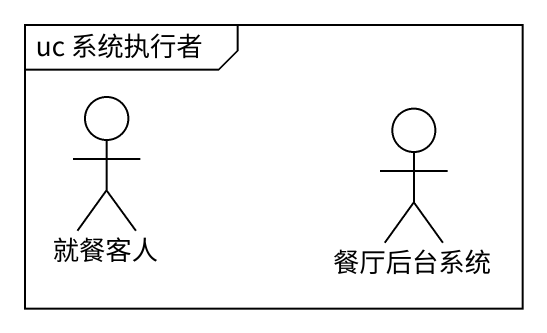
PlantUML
@startuml
mainframe uc 系统执行者
actor 就餐客人
actor 餐厅后台系统
@enduml
